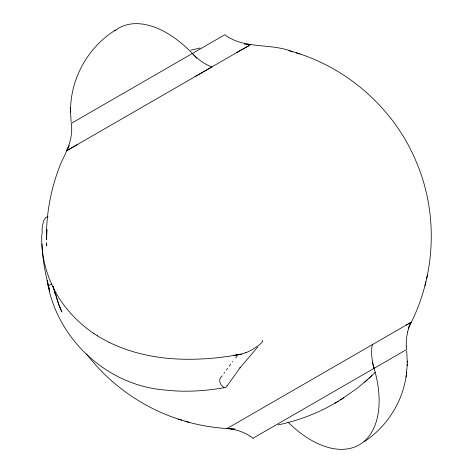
<?xml version="1.0" encoding="UTF-8"?>
<svg xmlns="http://www.w3.org/2000/svg" width="473" height="473" viewBox="0 0 473 473"><rect width="100%" height="100%" fill="white"/><g stroke="black" fill="none" stroke-linecap="round" stroke-linejoin="round"><path stroke-width="0.71" d="M227.005 385.312C227.342 387.706 223.764 388.232 222.275 386.122C219.484 383.774 218.242 378.589 222.34 375.763M46.667 237.505L46.715 233.142M71.11 122.158L70.53 110.783M70.572 108.896C71.145 77.318 88.599 46.709 115.459 30.106M70.512 112.142L70.589 107.454M406.484 373.794L407.229 364.245M407.265 362.371L406.709 350.996M407.2 365.694L407.288 361M46.703 233.585L46.821 229.541L46.484 239.545M46.531 230.723C47.294 207.103 52.408 183.666 61.508 161.861C67.403 149.965 73.439 137.081 71.246 123.412L224.799 34.754C244.387 49.641 270.94 42.736 292.817 51.841M46.821 229.541L46.49 239.326M364.506 441.528C386.908 426.67 402.558 402.05 406.254 375.402M406.029 377.082L406.697 372.192M409.772 325.353C435.527 275.599 438.495 214.695 416.743 162.96C394.541 108.394 345.875 65.682 288.92 50.67M407.572 332.099L406.384 339.017L406.224 346.082M424.931 285.763L425.866 281.807M426.569 278.751L427.468 274.949M407.566 332.099L408.518 328.782M408.512 328.788L409.778 325.353M69.43 145.341L66.575 150.822L67.272 150.426M68.419 147.209L66.764 150.71M408.37 327.653L411.244 322.19L406.248 325.069M48.565 285.674L51.888 284.036M227.442 385.471L240.308 367.444L239.947 367.899L257.726 347.034M223.954 373.41L224.764 372.239M226.354 370.052L227.548 368.408M229.163 366.25L230.794 364.115M232.426 361.981L232.787 361.526M235.725 357.866L236.985 356.299M368.881 378.353L375.255 372.257M340.459 399.91L356.973 388.469L367.692 379.423M364.63 382.214L371.926 375.586M277.947 424.943C299.226 420.473 319.825 412.527 338.378 401.163M334.967 403.268L343.877 397.805M185.15 421.218C198.737 425.31 212.826 427.568 226.963 428.585L227.673 428.177M250.17 44.829L250.873 44.415L244.239 44.143M194.917 76.732L211.904 66.894A48.116 27.777 60 0 1 192.345 53.49M411.203 322.214L226.975 428.579C235.187 429.088 243.228 431.748 250.14 436.201M250.761 44.456L246.841 44.214M66.569 150.804L250.672 44.533M67.793 150.118L77.134 144.732M253.02 438.235L406.555 349.588L406.23 346.082M245.859 352.834L251.938 349.784L257.826 345.982A20.014 10.305 -38.8 0 0 259.736 344.492C260.729 343.658 263.721 341.175 262.237 340.335M190.826 50.179L200.138 47.998M241.738 354.159L233.833 355.465L241.691 354.171M224.107 387.742C204.714 391.059 184.854 392.336 165.26 390.054L164.764 389.994C106.49 385.383 56.181 338.26 47.182 280.637L49.771 291.315C45.828 275.824 42.369 260.103 42.044 244.044M234.921 428.899L226.939 428.603M230.41 428.91L234.011 429.537M48.961 286.206L48.666 286.082M48.027 216.693L45.987 217.278L44.113 219.992A20.049 18.548 -5.2 0 0 43.303 222.115L42.103 228.288L42.162 234.383M86.559 354.076C110.516 385.152 144.194 408.713 181.744 420.172M296.151 52.852L299.888 53.975M178.073 419.084L188.975 422.354M97.296 335.735C119.764 349.724 145.98 356.743 172.219 358.7L172.621 358.729C195.379 360.266 218.313 358.534 240.698 354.242L239.971 354.041M109.021 342.257L109.499 342.517M54.555 290.239C63.713 307.574 77.412 322.332 93.595 333.329L93.843 333.489M93.595 333.329L97.539 335.895M250.134 436.201L253.031 438.229M54.407 289.943C46.904 275.469 42.523 259.411 41.772 243.122L41.701 234.915M61.248 310.4L61.975 312.038M60.373 308.644L61.514 311.323M60.083 307.657L61.005 309.856M58.475 303.761L60.089 307.976M58.262 303.128L55.217 293.319M53.833 289.038L53 286.242L55.4 294.431L54.667 291.959M55.134 292.982L55.447 294.135M54.241 289.494L54.531 290.659M46.744 245.789L46.596 243.293M46.573 242.767L46.732 245.499M374.113 368.319A48.116 27.777 60 0 1 372.286 344.681M236.612 52.586A105.834 0.633 -29.6 0 1 248.934 45.834M59.976 307.698A189.371 153.559 -21.6 0 1 55.69 294.064M114.691 30.828A96.232 55.56 60 0 1 196.733 58.297M372.145 362.123A96.232 55.56 60 0 1 361.75 443.195A96.232 55.56 60 0 1 287.927 422.034M245.913 352.503A16.561 7.775 -37.9 0 1 241.804 353.952"/></g></svg>
